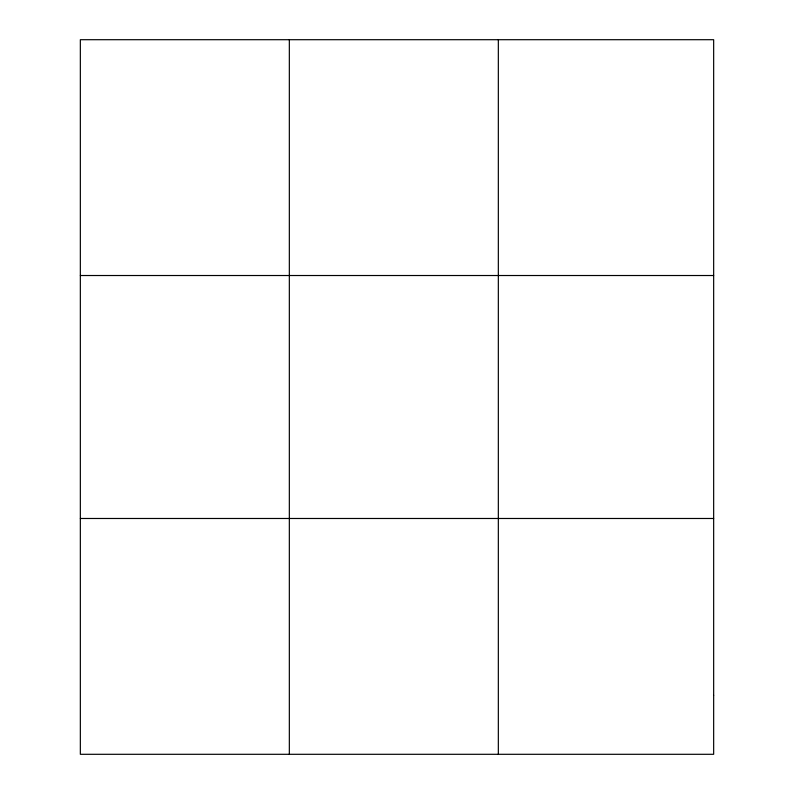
<?xml version="1.0" encoding="UTF-8"?>
<svg xmlns="http://www.w3.org/2000/svg" width="794" height="794" viewBox="0 0 794 794"><rect width="100%" height="100%" fill="white"/><g stroke="black" fill="none" stroke-linecap="round" stroke-linejoin="round"><path stroke-width="1.19" d="M289.334 754.3L289.334 39.7M498.334 754.3L498.334 39.7M80.343 275.518L713.657 275.518M80.343 518.482L713.657 518.482M713.657 695.346L713.657 754.3L80.343 754.3L80.343 39.7L713.657 39.7L713.657 695.346"/></g></svg>
